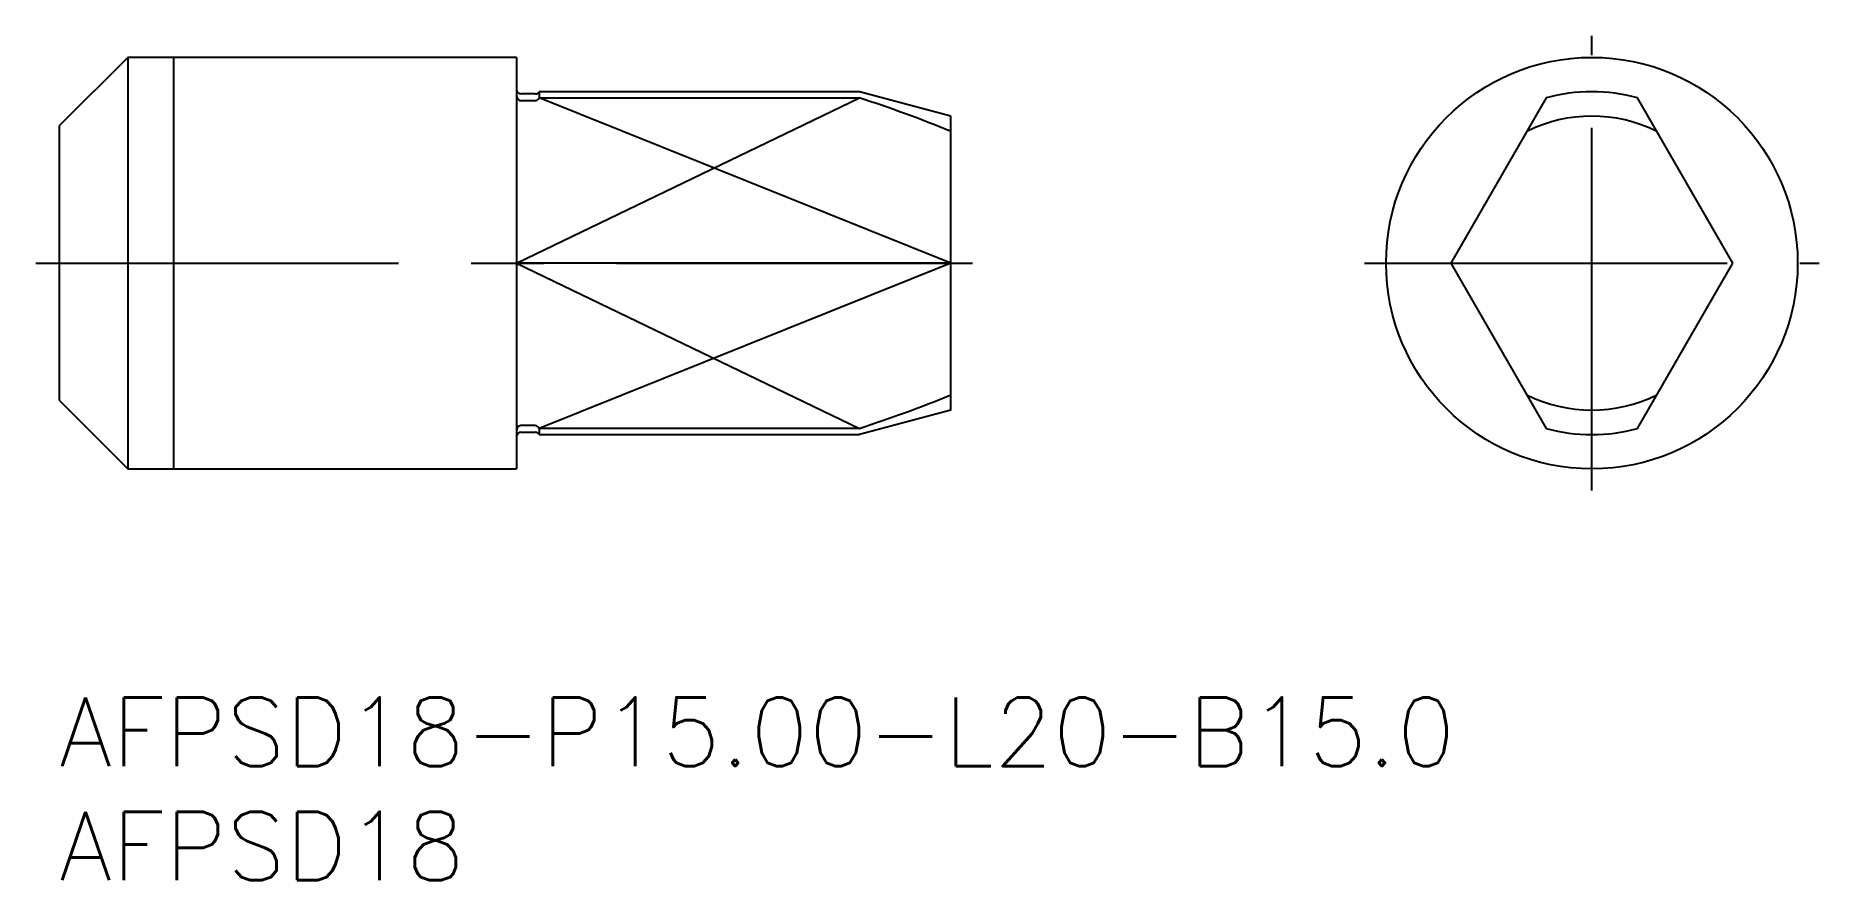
# Model space of a CAD drawing. Extents: x -1 to 77, y -8 to 28.9.
import ezdxf

# ---------------------------------------------------------------- set-up
doc = ezdxf.new("R2010")
doc.units = 0
doc.header["$LTSCALE"] = 0.5
doc.linetypes.add('CENTER', pattern=[50.8, 31.75, -6.35, 6.35, -6.35])
for name, color, linetype in [('MSM_CENTER', 1, 'CENTER'), ('MSM_CONTINUOUS', 7, 'CONTINUOUS'), ('MSM_NARROW', 5, 'CONTINUOUS'), ('MSM_PART_NUMBER', 7, 'CONTINUOUS')]:
    doc.layers.add(name, color=color, linetype=linetype)
doc.styles.get("Standard").update_dxf_attribs({"font": 'txt.shx', "height": 1.5, "bigfont": 'bigfont.shx'})

# ---------------------------------------------------------------- blocks, each defined once
blk = doc.blocks.new('*U15')
at = {"layer": 'MSM_PART_NUMBER'}
blk.add_text('AFPSD18-P15.00-L20-B15.0', height=3, dxfattribs=at).set_placement((0, -3))
blk = doc.blocks.new('*U16')
at = {"layer": 'MSM_PART_NUMBER'}
blk.add_text('AFPSD18', height=3, dxfattribs=at).set_placement((0, -8))

msp = doc.modelspace()

# ---------------------------------------------------------------- linework, layer by layer
at = {"layer": 'MSM_CENTER'}
for p, q in [((67.038, 9.05), (67.038, 28.95)), ((-1.025, 19), (39.95, 19)), ((57.088, 19), (76.988, 19))]:
    msp.add_line(p, q, dxfattribs=at)
at = {"layer": 'MSM_CONTINUOUS'}
for p, q in [((3, 28), (0, 25)), ((20, 28), (3, 28)), ((3, 28), (3, 10)), ((20, 28), (20, 10)), ((20.827, 26.4), (20.2, 26.4)), ((20.827, 26.104), (20.2, 26.104)), ((35, 26.5), (21, 26.5)), ((21, 26.5), (21, 26.228)), ((21, 26.228), (35, 26.228)), ((39, 25.428), (35, 26.5)), ((65.038, 26.228), (60.864, 19)), ((73.211, 19), (69.038, 26.228)), ((0, 25), (0, 13)), ((39, 12.572), (39, 25.428)), ((39, 19), (20, 19)), ((60.864, 19), (65.038, 11.772)), ((69.038, 11.772), (73.211, 19)), ((0, 13), (3, 10)), ((39, 12.572), (35, 11.5)), ((20.827, 11.896), (20.2, 11.896)), ((21, 11.772), (21, 11.5)), ((35, 11.772), (21, 11.772)), ((20.2, 11.6), (20.827, 11.6)), ((21, 11.5), (35, 11.5)), ((3, 10), (20, 10))]:
    msp.add_line(p, q, dxfattribs=at)
msp.add_circle((67.038, 19), 9, dxfattribs=at)
for centre, radius, start, end in [((20.2, 26.6), 0.2, 180, 270), ((20.282, 26.349), 0.282, 179.58746, 215.74599), ((20.207, 26.292), 0.188, 215.00901, 267.80568), ((20.827, 26.6), 0.2, 270, 330), ((20.813, 26.306), 0.202, 273.81078, 337.54412), ((17.188, -28.63), 57.678, 67.77998, 72.01277), ((67.038, 19), 7.5, 74.53399, 105.46601), ((67.038, 19), 6.428, 63.72748, 116.27252), ((17.188, 66.63), 57.678, 287.98723, 292.22002), ((67.038, 19), 6.428, 243.72748, 296.27252), ((20.282, 11.651), 0.282, 144.25401, 180.41254), ((20.207, 11.708), 0.188, 92.19432, 144.99099), ((20.813, 11.694), 0.202, 22.45588, 86.18922), ((67.038, 19), 7.5, 254.53399, 285.46601), ((20.2, 11.4), 0.2, 90, 180), ((20.827, 11.4), 0.2, 30, 90)]:
    msp.add_arc(centre, radius, start, end, dxfattribs=at)
at = {"layer": 'MSM_NARROW'}
for p, q in [((5, 28), (5, 10)), ((20, 19), (35, 26.228)), ((39, 19), (21, 26.228)), ((20, 19), (35, 11.772)), ((39, 19), (21, 11.772))]:
    msp.add_line(p, q, dxfattribs=at)

# ---------------------------------------------------------------- block references
at = {"layer": 'MSM_CONTINUOUS'}
for name in ['*U15', '*U16']:
    msp.add_blockref(name, (0, 0), dxfattribs=at)

doc.saveas('drawing.dxf')
